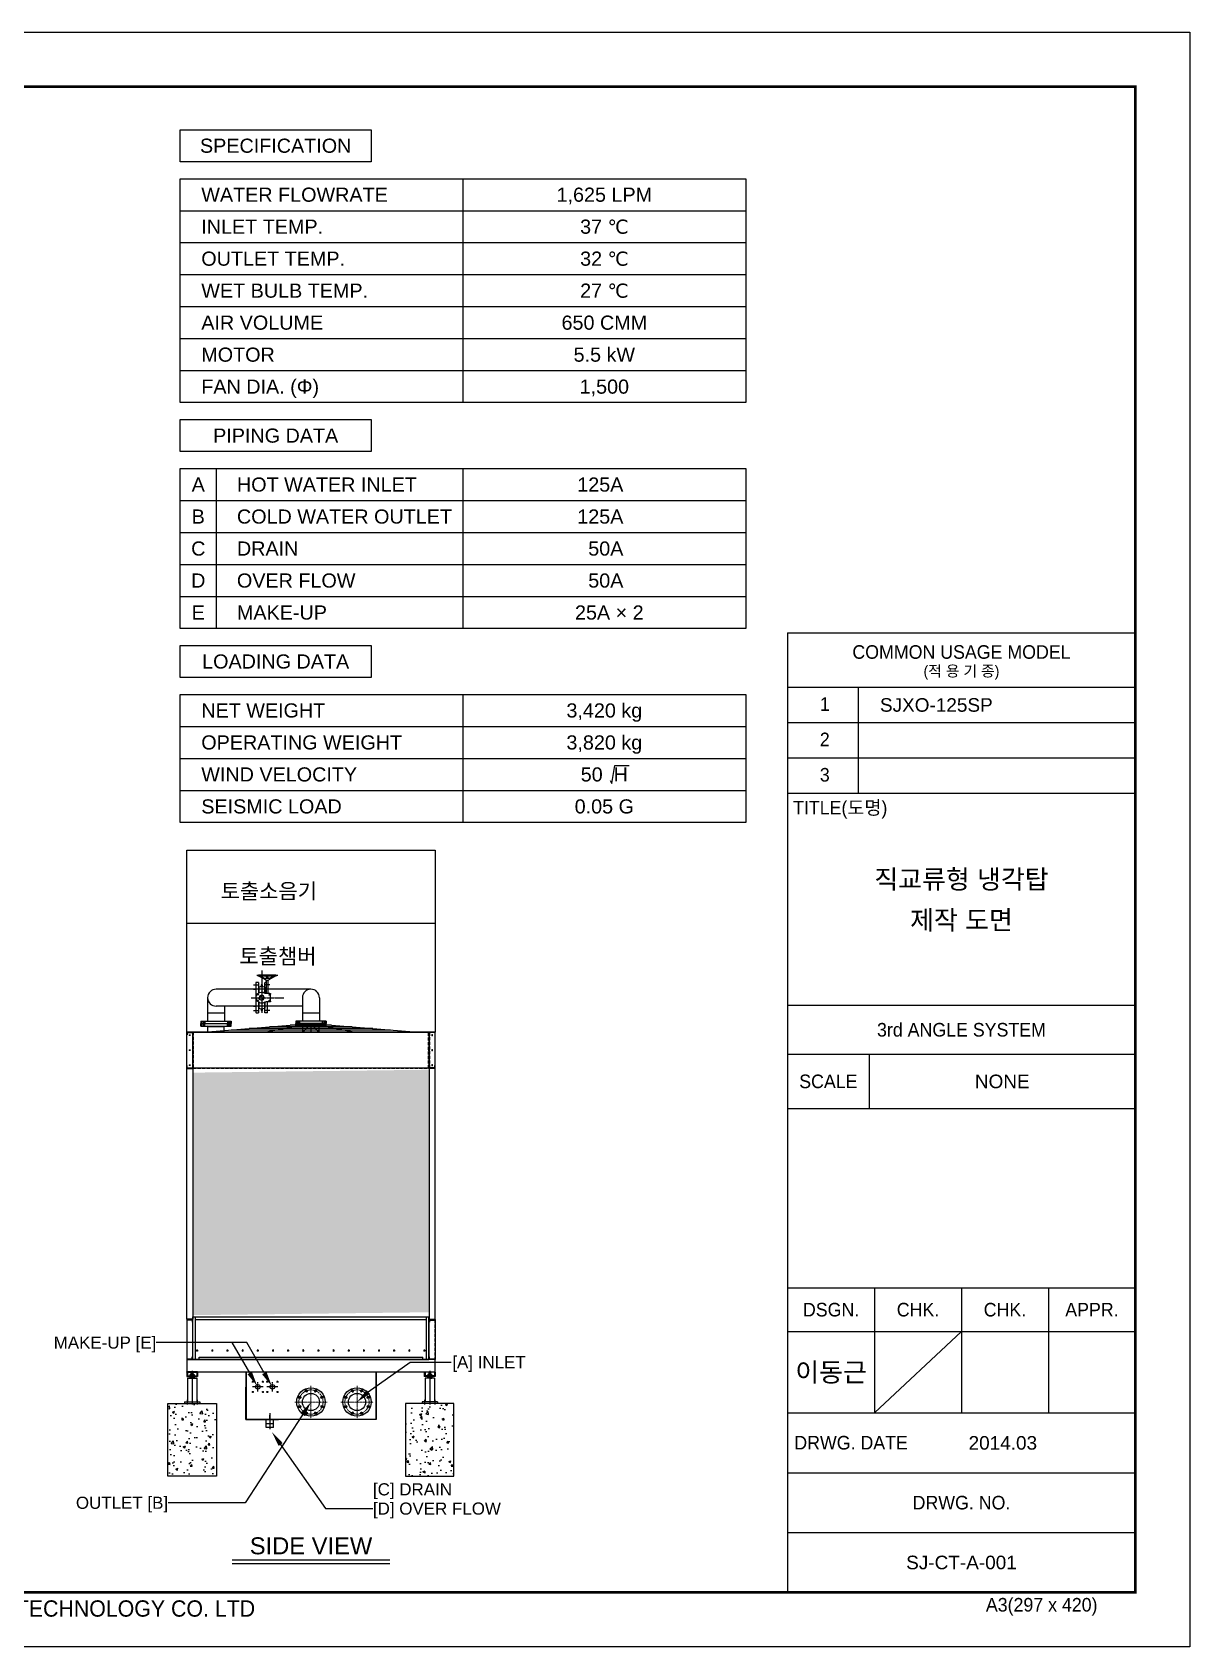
# Model space of a CAD drawing. Header units: millimetres. Extents: x 5461 to 24288, y 4498 to 17811.
# Drawn here: x 14740 to 24288, y 4498 to 17811 of the extents above; entities that cross this region are included whole.
import ezdxf
from ezdxf.enums import TextEntityAlignment as Align

# ---------------------------------------------------------------- set-up
doc = ezdxf.new("R2010")
doc.units = ezdxf.units.MM
for name, pattern in [('CENTER', [65, 60, -2, 1, -2]), ('DGN Style 4', [4.8, 2.4, -1.2, 0, -1.2]), ('HIDDEN', [9.525, 6.35, -3.175])]:
    doc.linetypes.add(name, pattern=pattern)
doc.layers.get('Defpoints').update_dxf_attribs({"color": 161})
for name, color, linetype in [('2.위생-급수', 5, 'Continuous'), ('CENTER', 1, 'CENTER'), ('냉각탑_box', 1, 'Continuous'), ('냉각탑_dim', 1, 'Continuous'), ('냉각탑_form', 1, 'Continuous'), ('냉각탑_text', 3, 'Continuous'), ('숨은선', 5, 'HIDDEN')]:
    doc.layers.add(name, color=color, linetype=linetype)
doc.layers.add('L(c)', color=1, linetype='DGN Style 4', lineweight=5)
doc.styles.get("Standard").update_dxf_attribs({"font": 'arial.ttf'})
doc.styles.add('돋움', font='Dotum.ttf', dxfattribs={"width": 0.8})
pattern_1 = [(50, (-32477.78, 833.33), (182.18467, -15.9391), [19.05, -209.55]), (355, (-32477.78, 833.33), (-35.2434, 191.05685), [15.24, -167.6406]), (100.45144, (-32462.6, 832), (146.94125, 175.11775), [16.19, -178.09024]), (46.1842, (-32477.78, 884.13), (271.079, -42.0423), [28.575, -314.325]), (96.63556, (-32455.2, 880.62), (237.4041, 247.4261), [24.285, -267.1356]), (351.18415, (-32477.78, 884.13), (237.4041, 247.4261), [22.86, -251.4597]), (21, (-32452.38, 871.43), (151.6144, -102.2652), [19.05, -209.55]), (326, (-32452.38, 871.43), (61.802, 184.188), [15.24, -167.64]), (71.45144, (-32439.74, 862.9), (213.4164, 81.92277), [16.19, -178.08994]), (37.5, (-32477.78, 833.33), (3.0886, 84.55504), [0, -165.608, 0, -170.18, 0, -168.275]), (7.5, (-32477.78, 833.33), (66.81966, 100.18057), [0, -97.028, 0, -161.798, 0, -64.135]), (327.5, (-32534.42, 833.33), (135.590595, -5.72874), [0, -63.5, 0, -198.12, 0, -262.89]), (317.5, (-32559.82, 833.33), (148.12918, 25.4265), [0, -82.55, 0, -131.572, 0, -186.69])]

# ---------------------------------------------------------------- blocks, each defined once
blk = doc.blocks.new('냉각탑form')
at = {"layer": 'Defpoints'}
blk.add_lwpolyline([(0, 297.07), (420.1, 297.07), (420.1, 0), (0, 0)], close=True, dxfattribs=at)
at = {"layer": '냉각탑_form'}
for p, q in [((346.08, 186.55), (346.08, 10)), ((346.08, 186.55), (410.1, 186.55)), ((346.08, 186.55), (410.1, 186.55)), ((346.08, 176.54), (410.1, 176.54)), ((359.09, 176.54), (359.09, 157.04)), ((346.08, 170.04), (410.1, 170.04)), ((346.08, 163.54), (410.1, 163.54)), ((346.08, 157.04), (410.1, 157.04)), ((346.08, 157.04), (410.1, 157.04)), ((346.08, 118.03), (410.1, 118.03)), ((346.08, 109.03), (410.1, 109.03)), ((361.09, 109.03), (361.09, 99.02)), ((346.08, 99.02), (410.1, 99.02)), ((346.08, 66.02), (410.1, 66.02)), ((362.09, 66.02), (362.09, 43.01)), ((378.09, 66.02), (378.09, 43.01)), ((394.1, 66.02), (394.1, 43.01)), ((346.08, 58.01), (410.1, 58.01)), ((378.09, 58.01), (362.09, 43.01)), ((346.08, 43.01), (410.1, 43.01)), ((346.08, 32.01), (410.1, 32.01)), ((346.08, 21.01), (410.1, 21.01))]:
    blk.add_line(p, q, dxfattribs=at)
at = {"layer": '냉각탑_form', "const_width": 0.5}
blk.add_lwpolyline([(10, 287.07), (10, 10), (410.1, 10), (410.1, 287.07)], close=True, dxfattribs=at)
at = {"layer": '냉각탑_form', "style": '돋움'}
for s, height, p in [('COMMON USAGE MODEL', 2.5006, (378.09, 183.04)), ('(적 용 기 종)', 2, (378.09, 179.54)), ('3rd ANGLE SYSTEM', 2.5006, (378.09, 113.53)), ('SCALE', 2.501, (353.59, 104.03)), ('DSGN.', 2.501, (354.09, 62.02)), ('CHK.', 2.501, (370.09, 62.02)), ('CHK.', 2.501, (386.09, 62.02)), ('APPR.', 2.501, (402.1, 62.02)), ('DRWG. NO.', 2.501, (378.09, 26.51))]:
    blk.add_text(s, height=height, dxfattribs=at).set_placement(p, align=Align.MIDDLE_CENTER)
for s, height, p in [('1', 2.5, (352.02, 172.2)), ('2', 2.5, (352.02, 165.7)), ('3', 2.5, (352.02, 159.2)), ('TITLE(도명)', 2.501, (347.09, 153.14)), ('DRWG. DATE', 2.501, (347.32, 36.29)), ('A3(297 x 420)', 2.5006, (382.58, 6.47)), ('SUNG JI AIR-CONDITIONING TECHNOLOGY CO. LTD', 3.0007, (149.5, 5.53))]:
    blk.add_text(s, height=height, dxfattribs=at).set_placement(p)
blk = doc.blocks.new('A$C259E073D')
for p, q in [((20, 268), (20, 271)), ((20, 271), (110, 271)), ((110, 268), (20, 268)), ((20, 268), (20, 231)), ((26, 268), (26, 236)), ((104, 268), (104, 236)), ((110, 268), (110, 271)), ((110, 268), (110, 231)), ((110, 231), (20, 231)), ((104, 236), (26, 236)), ((104, 218), (26, 218)), ((26, 218), (26, 23)), ((47, 246), (47, 236)), ((65, 236), (47, 236)), ((47, 228), (47, 218)), ((65, 218), (47, 218)), ((52, 249), (78, 249)), ((73, 236), (52, 236)), ((52, 231), (78, 231)), ((73, 218), (52, 218)), ((56, 246), (56, 236)), ((56, 228), (56, 218)), ((59, 249), (59, 263)), ((59, 249), (59, 263)), ((59, 263), (72, 263)), ((59, 218), (59, 231)), ((59, 231), (59, 218)), ((59, 218), (59, 231)), ((60, 263), (60, 249)), ((65, 236), (82, 236)), ((65, 236), (83, 236)), ((65, 218), (65, 23)), ((65, 218), (82, 218)), ((65, 218), (83, 218)), ((71, 263), (71, 249)), ((71, 218), (71, 231)), ((71, 231), (71, 218)), ((71, 218), (71, 231)), ((72, 249), (72, 263)), ((72, 249), (72, 263)), ((74, 246), (74, 236)), ((74, 228), (74, 218)), ((83, 246), (83, 236)), ((83, 228), (83, 218)), ((104, 218), (104, 23)), ((128, 23), (2, 23)), ((2, 23), (2, 9)), ((128, 9), (2, 9)), ((128, 23), (128, 9))]:
    blk.add_line(p, q)
for centre, radius, start, end in [((52, 245), 4.38, 17.2184, 162.7816), ((52, 227), 4.38, 17.2184, 162.7816), ((65, 234), 15, 90.4828, 127.3884), ((65, 216), 15, 90.4828, 127.3884), ((65, 234), 15, 52.6116, 89.5172), ((65, 216), 15, 52.6116, 89.5172), ((78, 245), 4.38, 17.2184, 162.7816), ((78, 227), 4.38, 17.2184, 162.7816)]:
    blk.add_arc(centre, radius, start, end)
at = {"layer": 'CENTER'}
for p, q in [((65, 279), (65, 0)), ((23, 39), (23, 0)), ((107, 39), (107, 0))]:
    blk.add_line(p, q, dxfattribs=at)
blk = doc.blocks.new('*U86')
blk.add_circle((0, 0), 4.5)
at = {"layer": 'CENTER'}
for p, q in [((7.5, 0), (-7.5, 0)), ((0, -7.5), (0, 7.5))]:
    blk.add_line(p, q, dxfattribs=at)
blk = doc.blocks.new('*U87')
at = {"color": 0, "linetype": 'ByBlock', "lineweight": -2}
for p in [(0, 0), (125, 0), (250, 0), (375, 0), (500, 0), (625, 0), (750, 0), (875, 0), (1000, 0), (1125, 0), (1250, 0), (1375, 0), (1500, 0), (1625, 0), (1750, 0), (1875, 0)]:
    blk.add_blockref('*U86', p, dxfattribs=at)
blk = doc.blocks.new('A$C17D5129A')
for p, q in [((0, 353), (1946, 353)), ((0, 0), (0, 353)), ((20, 0), (20, 353)), ((20, 330), (1926, 330)), ((1926, 0), (1926, 353)), ((1946, 0), (1946, 353)), ((50, 20), (1896, 20)), ((50, 0), (50, 20)), ((1896, 0), (1896, 20)), ((0, 0), (1946, 0))]:
    blk.add_line(p, q)
at = {"layer": '숨은선', "ltscale": 4}
for p, q in [((0, 353), (1946, 353)), ((0, 2), (1946, 2))]:
    blk.add_line(p, q, dxfattribs=at)
at = {"color": 7, "xscale": -1}
blk.add_blockref('*U87', (1910, 75), dxfattribs=at)
blk = doc.blocks.new('A$C2E575AFE')
at = {"color": 7}
for p, q in [((0, 0), (0, 2068)), ((0, 2068), (50, 2068)), ((50, 2068), (50, 0)), ((50, 0), (0, 0))]:
    blk.add_line(p, q, dxfattribs=at)
blk = doc.blocks.new('A$C09BE369D')
for p, q in [((0, 330), (0, 0)), ((0, 330), (50, 330)), ((46, 326), (0, 326)), ((2, 328), (2, 326)), ((48, 328), (2, 328)), ((46, 326), (46, 308)), ((46, 308), (50, 308)), ((48, 328), (48, 310)), ((48, 310), (50, 310)), ((50, 310), (50, 330)), ((50, 22), (50, 308)), ((46, 4), (0, 4)), ((2, 4), (2, 2)), ((2, 2), (48, 2)), ((46, 4), (46, 22)), ((46, 22), (50, 22)), ((48, 2), (48, 20)), ((48, 20), (50, 20)), ((50, 0), (50, 20)), ((0, 0), (50, 0))]:
    blk.add_line(p, q)
at = {"layer": '숨은선', "ltscale": 4}
blk.add_line((2, 326), (2, 4), dxfattribs=at)
blk = doc.blocks.new('A$C3D863C13')
for p, q in [((50, 298), (0, 298)), ((0, 278), (0, 298)), ((2, 278), (0, 278)), ((4, 276), (0, 276)), ((0, 22), (0, 276)), ((2, 296), (2, 278)), ((2, 296), (48, 296)), ((4, 294), (4, 276)), ((4, 294), (50, 294)), ((48, 296), (48, 294)), ((50, 298), (50, 0)), ((4, 22), (0, 22)), ((0, 0), (0, 20)), ((2, 20), (0, 20)), ((2, 2), (2, 20)), ((48, 2), (2, 2)), ((4, 4), (4, 22)), ((4, 4), (50, 4)), ((48, 4), (48, 2)), ((50, 0), (0, 0))]:
    blk.add_line(p, q)
for centre in [(25, 273), (25, 273), (25, 273), (25, 273), (25, 149), (25, 149), (25, 149), (25, 149), (25, 25), (25, 25), (25, 25), (25, 25)]:
    blk.add_circle(centre, 3)
at = {"layer": 'CENTER'}
for p, q in [((30, 273), (20, 273)), ((30, 273), (20, 273)), ((30, 273), (20, 273)), ((30, 273), (20, 273)), ((25, 268), (25, 278)), ((25, 278), (25, 268)), ((25, 278), (25, 268)), ((25, 278), (25, 268)), ((30, 149), (20, 149)), ((30, 149), (20, 149)), ((30, 149), (20, 149)), ((30, 149), (20, 149)), ((25, 144), (25, 154)), ((25, 154), (25, 144)), ((25, 154), (25, 144)), ((25, 154), (25, 144)), ((30, 25), (20, 25)), ((30, 25), (20, 25)), ((30, 25), (20, 25)), ((30, 25), (20, 25)), ((25, 20), (25, 30)), ((25, 30), (25, 20)), ((25, 30), (25, 20)), ((25, 30), (25, 20))]:
    blk.add_line(p, q, dxfattribs=at)
at = {"layer": '숨은선', "ltscale": 4}
blk.add_line((48, 294), (48, 4), dxfattribs=at)
blk = doc.blocks.new('A$C68B2008B')
at = {"color": 7}
for p, q in [((5, 298), (1951, 298)), ((5, 0), (5, 298)), ((1951, 298), (1951, 0)), ((1951, 0), (5, 0))]:
    blk.add_line(p, q, dxfattribs=at)
at = {"layer": 'CENTER'}
for p, q in [((0, 273), (10, 273)), ((1946, 273), (1956, 273)), ((0, 149), (10, 149)), ((1946, 149), (1956, 149)), ((0, 25), (10, 25)), ((1946, 25), (1956, 25))]:
    blk.add_line(p, q, dxfattribs=at)
at = {"layer": '숨은선', "ltscale": 4}
for p, q in [((1951, 296), (5, 296)), ((7, 298), (7, 0)), ((1949, 0), (1949, 298)), ((5, 2), (1951, 2))]:
    blk.add_line(p, q, dxfattribs=at)
blk = doc.blocks.new('A$C036B6841')
at = {"color": 3}
for p, q in [((0, 0), (650, 53)), ((1153, 11), (147, 11)), ((1040, 21), (260, 21)), ((650, 53), (379, 0)), ((910, 32), (390, 32)), ((780, 42), (520, 42)), ((650, 53), (601, 0)), ((650, 53), (1300, 0)), ((650, 53), (699, 0)), ((650, 53), (921, 0))]:
    blk.add_line(p, q, dxfattribs=at)
at = {"layer": 'Defpoints'}
blk.add_line((650, 53), (650, 0), dxfattribs=at)
blk = doc.blocks.new('BG-125P')
for p, q in [((-117, 187), (25, 187)), ((-117, 177), (25, 177)), ((-112, 177), (-58, 148)), ((-99, 177), (-60, 156)), ((-99, 177), (-63, 158)), ((-56, 158), (-49, 177)), ((-56, 158), (-36, 158)), ((-56, 142), (-56, 145)), ((-56, 142), (-36, 142)), ((-54, 163), (-38, 163)), ((-53, 35), (-53, 142)), ((-36, 158), (-43, 177)), ((-39, 35), (-39, 142)), ((-36, 142), (-36, 145)), ((20, 177), (-34, 148)), ((7, 177), (-32, 156)), ((-73, -30), (-73, 30)), ((-68, 35), (-36, 35)), ((-67, 70), (-47, 70)), ((-39, 125), (-28, 125)), ((-27, 38), (-27, 125)), ((-27, 86), (-27, 38)), ((-24, 90), (-24, 40)), ((-5, 107), (-5, 93)), ((5, 107), (5, 93)), ((24, 90), (24, 40)), ((27, 125), (27, 38)), ((27, 125), (47, 125)), ((27, 86), (27, 38)), ((47, 125), (47, -123)), ((67, 70), (47, 70)), ((-68, -35), (-34, -35)), ((-67, -70), (-47, -70)), ((-47, -123), (-47, -35)), ((-45, -125), (-27, -125)), ((-27, -125), (-27, -37)), ((-27, -37), (-27, -86)), ((-24, -38), (-24, -90)), ((-5, -93), (-5, -107)), ((5, -93), (5, -107)), ((16, -16), (18, -21)), ((18, -13), (22, -17)), ((20, -10), (24, -13)), ((22, -6), (27, -9)), ((24, -38), (24, -90)), ((27, -36), (27, -125)), ((27, -36), (27, -86)), ((45, -125), (27, -125)), ((67, -70), (47, -70))]:
    blk.add_line(p, q)
for points in [[(-66, 27), (-68, 24), (-66, 20), (-62, 20), (-60, 24), (-62, 27)], [(28, 28), (26, 25), (28, 21), (32, 21), (34, 25), (32, 28)], [(-66, -21), (-68, -25), (-66, -28), (-62, -28), (-60, -25), (-62, -21)], [(28, -20), (26, -24), (28, -27), (32, -27), (34, -24), (32, -20)]]:
    blk.add_lwpolyline(points, close=True)
for centre, radius in [((0, 0), 20), ((9, 12), 4.12), ((-10, -11), 4.32)]:
    blk.add_circle(centre, radius)
for centre, radius, start, end in [((-117, 182), 5, 90, 270), ((-59, 159), 3, 241.927, 340.0741), ((-59, 145), 3, 0, 61.927), ((-33, 159), 3, 199.9259, 298.073), ((-33, 145), 3, 118.073, 180), ((25, 182), 5, 270, 90), ((-68, 30), 5, 90, 180), ((-36, 50), 15, 270, 306.255), ((-24, 84), 3.81, 96.09, 153.3797), ((0, 1), 46, 236.4031, 126.255), ((0, 0), 93.5, 75.1266, 104.8734), ((0, 0), 108, 87.3341, 92.6659), ((24, 84), 3.81, 26.6203, 83.91), ((-68, -30), 5, 180, 270), ((-45, -123), 2, 180, 270), ((-34, -50), 15, 56.4031, 90), ((-24, -84), 3.81, 206.6203, 263.91), ((0, 0), 93.5, 255.1266, 284.8734), ((0, 0), 108, 267.3341, 272.6659), ((24, -84), 3.81, 276.09, 333.3797), ((45, -123), 2, 270, 0)]:
    blk.add_arc(centre, radius, start, end)
at = {"layer": 'CENTER'}
for p, q in [((-133, 182), (40, 182)), ((0, 225), (0, -86)), ((0, 212), (0, -124)), ((0, 208), (0, -126)), ((87, 0), (-182, 0)), ((-67, 105), (-27, 105)), ((67, 105), (27, 105)), ((-67, -105), (-27, -105)), ((67, -105), (27, -105))]:
    blk.add_line(p, q, dxfattribs=at)
blk = doc.blocks.new('A$C8d7dbd96')
blk.add_blockref('BG-125P', (182.49, 126.33))

msp = doc.modelspace()

# ---------------------------------------------------------------- hatches: boundary and pattern name
h = msp.add_hatch()
h.set_pattern_fill('BOX', color=1, scale=3)
h.set_pattern_definition([(90, (-391414.74, -131622.706), (-76.2, 5e-15), []), (90, (-391395.69, -131622.706), (-76.2, 5e-15), []), (0, (-391414.74, -131622.706), (0, 76.2), [-19.05, 19.05]), (0, (-391414.74, -131603.656), (0, 76.2), [-19.05, 19.05]), (0, (-391414.74, -131584.606), (0, 76.2), [19.05, -19.05]), (0, (-391414.74, -131565.556), (0, 76.2), [19.05, -19.05]), (90, (-391376.64, -131622.706), (-76.2, 5e-15), [19.05, -19.05]), (90, (-391357.59, -131622.706), (-76.2, 5e-15), [19.05, -19.05])])
h.paths.add_polyline_path([(18013.68, 7255.96), (16063.68, 7231.91), (16063.68, 9231.91), (18013.68, 9255.96)])
h = msp.add_hatch()
h.set_pattern_fill('AR-CONC', color=8)
h.set_pattern_definition(pattern_1)
h.paths.add_polyline_path([(16258.68, 6503.91), (15858.68, 6503.91), (15858.68, 5903.91), (16258.68, 5903.91)])
h = msp.add_hatch()
h.set_pattern_fill('AR-CONC', color=8)
h.set_pattern_definition(pattern_1)
h.paths.add_polyline_path([(17818.68, 5903.91), (18218.68, 5903.91), (18218.68, 6503.91), (17818.68, 6503.91)])

# ---------------------------------------------------------------- linework, layer by layer
at = {"color": 7}
for p, q in [((16726.66, 9920.03), (16256.3, 9920.03)), ((17038.68, 9920.03), (16473.98, 9920.03)), ((16186.4, 9850.13), (16186.4, 9655.91)), ((16326.2, 9723.13), (16186.4, 9723.13)), ((16726.66, 9780.23), (16256.3, 9780.23)), ((16326.2, 9780.23), (16326.2, 9655.91)), ((16968.78, 9780.23), (16473.98, 9780.23)), ((16968.78, 9850.13), (16968.78, 9655.91)), ((17108.58, 9723.13), (16968.78, 9723.13)), ((17108.58, 9850.13), (17108.58, 9655.91)), ((16063.68, 9265.91), (16063.68, 9115.91)), ((16500.48, 6765.91), (16500.48, 6374.31)), ((16503.68, 6765.91), (16503.68, 6371.11)), ((17573.68, 6765.91), (17573.68, 6371.11)), ((17576.88, 6765.91), (17576.88, 6371.11)), ((16500.48, 6537.91), (16500.48, 6637.91)), ((16500.48, 6371.11), (16500.48, 6537.91)), ((16500.48, 6374.31), (17576.88, 6374.31)), ((16500.48, 6371.11), (16503.68, 6371.11)), ((17576.88, 6371.11), (16500.48, 6371.11)), ((16500.48, 6371.11), (16725.48, 6371.11)), ((16670.23, 6305.66), (16670.23, 6371.11)), ((16730.73, 6305.66), (16730.73, 6367.91))]:
    msp.add_line(p, q, dxfattribs=at)
at = {"ltscale": 0.5}
for p, q in [((16131.3, 9655.91), (16381.3, 9655.91)), ((16131.3, 9655.91), (16131.3, 9635.91)), ((16131.3, 9635.91), (16381.3, 9635.91)), ((16131.3, 9615.91), (16131.3, 9635.91)), ((16131.3, 9635.91), (16381.3, 9635.91)), ((16131.3, 9615.91), (16381.3, 9615.91)), ((16139.8, 9655.91), (16139.8, 9635.91)), ((16139.8, 9615.91), (16139.8, 9635.91)), ((16162.8, 9655.91), (16162.8, 9635.91)), ((16162.8, 9615.91), (16162.8, 9635.91)), ((16189.21, 9612.91), (16183.06, 9615.91)), ((16189.21, 9612.91), (16323.39, 9612.91)), ((16189.21, 9560.2), (16189.21, 9612.91)), ((16323.39, 9612.91), (16329.54, 9615.91)), ((16323.39, 9560.2), (16323.39, 9612.91)), ((16349.8, 9655.91), (16349.8, 9635.91)), ((16349.8, 9615.91), (16349.8, 9635.91)), ((16372.8, 9655.91), (16372.8, 9635.91)), ((16372.8, 9615.91), (16372.8, 9635.91)), ((16381.3, 9655.91), (16381.3, 9635.91)), ((16381.3, 9615.91), (16381.3, 9635.91)), ((16913.68, 9655.91), (16913.68, 9635.91)), ((17163.68, 9655.91), (16913.68, 9655.91)), ((16913.68, 9655.91), (16913.68, 9635.91)), ((16913.68, 9615.91), (16913.68, 9635.91)), ((17163.68, 9635.91), (16913.68, 9635.91)), ((16913.68, 9615.91), (16913.68, 9635.91)), ((17163.68, 9635.91), (16913.68, 9635.91)), ((17163.68, 9615.91), (16913.68, 9615.91)), ((16922.18, 9655.91), (16922.18, 9635.91)), ((16922.18, 9655.91), (16922.18, 9635.91)), ((16922.18, 9615.91), (16922.18, 9635.91)), ((16922.18, 9615.91), (16922.18, 9635.91)), ((16945.18, 9655.91), (16945.18, 9635.91)), ((16945.18, 9655.91), (16945.18, 9635.91)), ((16945.18, 9615.91), (16945.18, 9635.91)), ((16945.18, 9615.91), (16945.18, 9635.91)), ((16971.59, 9612.91), (16965.44, 9615.91)), ((16971.59, 9612.91), (16965.44, 9615.91)), ((16971.59, 9612.91), (16965.44, 9615.91)), ((16971.59, 9612.91), (16965.44, 9615.91)), ((16971.59, 9612.91), (17105.77, 9612.91)), ((16971.59, 9612.91), (17105.77, 9612.91)), ((16971.59, 9560.2), (16971.59, 9612.91)), ((17105.77, 9612.91), (16971.59, 9612.91)), ((17105.77, 9612.91), (16971.59, 9612.91)), ((17105.77, 9612.91), (17111.92, 9615.91)), ((17105.77, 9612.91), (17111.92, 9615.91)), ((17105.77, 9612.91), (17111.92, 9615.91)), ((17105.77, 9612.91), (17111.92, 9615.91)), ((17105.77, 9560.2), (17105.77, 9612.91)), ((17132.18, 9655.91), (17132.18, 9635.91)), ((17132.18, 9655.91), (17132.18, 9635.91)), ((17132.18, 9615.91), (17132.18, 9635.91)), ((17132.18, 9615.91), (17132.18, 9635.91)), ((17155.18, 9655.91), (17155.18, 9635.91)), ((17155.18, 9615.91), (17155.18, 9635.91)), ((17163.68, 9655.91), (17163.68, 9635.91)), ((17163.68, 9615.91), (17163.68, 9635.91))]:
    msp.add_line(p, q, dxfattribs=at)
at = {"color": 1, "linetype": 'CENTER', "ltscale": 100}
for p, q in [((16151.3, 9655.91), (16151.3, 9635.91)), ((16151.3, 9615.91), (16151.3, 9635.91)), ((16361.3, 9655.91), (16361.3, 9635.91)), ((16361.3, 9615.91), (16361.3, 9635.91)), ((16933.68, 9655.91), (16933.68, 9635.91)), ((16933.68, 9655.91), (16933.68, 9635.91)), ((16933.68, 9615.91), (16933.68, 9635.91)), ((16933.68, 9615.91), (16933.68, 9635.91)), ((17143.68, 9655.91), (17143.68, 9635.91)), ((17143.68, 9655.91), (17143.68, 9635.91)), ((17143.68, 9615.91), (17143.68, 9635.91)), ((17143.68, 9615.91), (17143.68, 9635.91))]:
    msp.add_line(p, q, dxfattribs=at)
for p, q in [((16630.48, 6371.11), (16630.48, 6367.91)), ((16770.48, 6371.11), (16630.48, 6371.11)), ((16770.48, 6367.91), (16630.48, 6367.91)), ((16730.73, 6336.58), (16670.23, 6336.58)), ((16730.73, 6305.66), (16670.23, 6305.66)), ((16770.48, 6367.91), (16770.48, 6371.11))]:
    msp.add_line(p, q)
at = {"color": 1}
for p, q in [((16388.06, 5215.11), (17688.06, 5215.11)), ((16388.06, 5185.11), (17688.06, 5185.11))]:
    msp.add_line(p, q, dxfattribs=at)
at = {"color": 4}
msp.add_lwpolyline([(16013.68, 6865.91), (16013.68, 6765.91), (18063.68, 6765.91), (18063.68, 6865.91)], close=True, dxfattribs=at)
at = {"color": 8}
for points in [[(16258.68, 5903.91), (15858.68, 5903.91), (15858.68, 6503.91), (16258.68, 6503.91)], [(17818.68, 5903.91), (18218.68, 5903.91), (18218.68, 6503.91), (17818.68, 6503.91)]]:
    msp.add_lwpolyline(points, close=True, dxfattribs=at)
for centre, radius in [((16558.48, 6683.11), 4.5), ((16600.48, 6641.11), 19), ((16642.48, 6683.11), 4.5), ((16678.48, 6683.11), 4.5), ((16720.48, 6641.11), 19), ((16762.48, 6683.11), 4.5), ((16558.48, 6599.11), 4.5), ((16642.48, 6599.11), 4.5), ((16678.48, 6599.11), 4.5), ((16762.48, 6599.11), 4.5), ((17038.68, 6515.61), 117.5), ((16946.29, 6553.88), 9.5), ((17038.68, 6515.61), 70.6), ((17000.41, 6608), 9.5), ((17076.95, 6608), 9.5), ((17131.07, 6553.88), 9.5), ((17418.68, 6515.61), 117.5), ((17326.29, 6553.88), 9.5), ((17418.68, 6515.61), 70.6), ((17380.41, 6608), 9.5), ((17456.95, 6608), 9.5), ((17511.07, 6553.88), 9.5), ((16946.29, 6477.34), 9.5), ((17000.41, 6423.22), 9.5), ((17076.95, 6423.22), 9.5), ((17131.07, 6477.34), 9.5), ((17326.29, 6477.34), 9.5), ((17380.41, 6423.22), 9.5), ((17456.95, 6423.22), 9.5), ((17511.07, 6477.34), 9.5)]:
    msp.add_circle(centre, radius)
at = {"color": 7}
for centre, start, end in [((16256.3, 9850.13), 90, 270), ((17038.68, 9850.13), 0, 180)]:
    msp.add_arc(centre, 69.9, start, end, dxfattribs=at)
at = {"layer": '2.위생-급수', "color": 4}
msp.add_line((16013.68, 10465.91), (18063.68, 10465.91), dxfattribs=at)
msp.add_lwpolyline([(18063.68, 9565.91), (16013.68, 9565.91), (16013.68, 11065.91), (18063.68, 11065.91)], close=True, dxfattribs=at)
at = {"layer": 'CENTER'}
for p, q in [((16550.98, 6683.11), (16565.98, 6683.11)), ((16558.48, 6675.61), (16558.48, 6690.61)), ((16600.48, 6602.71), (16600.48, 6679.51)), ((16634.98, 6683.11), (16649.98, 6683.11)), ((16642.48, 6675.61), (16642.48, 6690.61)), ((16670.98, 6683.11), (16685.98, 6683.11)), ((16678.48, 6675.61), (16678.48, 6690.61)), ((16720.48, 6602.71), (16720.48, 6679.51)), ((16754.98, 6683.11), (16769.98, 6683.11)), ((16762.48, 6675.61), (16762.48, 6690.61)), ((16550.98, 6599.11), (16565.98, 6599.11)), ((16644.98, 6641.11), (16555.98, 6641.11)), ((16558.48, 6606.61), (16558.48, 6591.61)), ((16634.98, 6599.11), (16649.98, 6599.11)), ((16642.48, 6606.61), (16642.48, 6591.61)), ((16670.98, 6599.11), (16685.98, 6599.11)), ((16764.98, 6641.11), (16675.98, 6641.11)), ((16678.48, 6606.61), (16678.48, 6591.61)), ((16754.98, 6599.11), (16769.98, 6599.11)), ((16762.48, 6606.61), (16762.48, 6591.61)), ((16700.48, 6423.92), (16700.48, 6291.1)), ((16700.48, 6371.11), (16700.48, 6407.73)), ((16700.48, 6398.53), (16700.48, 6324.32))]:
    msp.add_line(p, q, dxfattribs=at)
at = {"layer": 'L(c)'}
for p, q in [((16958.76, 6548.71), (16933.82, 6559.05)), ((17005.58, 6595.53), (16995.24, 6620.47)), ((17038.68, 6648.11), (17038.68, 6383.11)), ((17071.78, 6595.53), (17082.11, 6620.47)), ((17118.59, 6548.71), (17143.54, 6559.05)), ((17338.76, 6548.71), (17313.82, 6559.05)), ((17385.58, 6595.53), (17375.24, 6620.47)), ((17418.68, 6648.11), (17418.68, 6383.11)), ((17451.78, 6595.53), (17462.11, 6620.47)), ((17498.59, 6548.71), (17523.54, 6559.05)), ((16906.18, 6515.61), (17171.18, 6515.61)), ((16958.76, 6482.51), (16933.82, 6472.18)), ((17005.58, 6435.7), (16995.24, 6410.75)), ((17071.78, 6435.7), (17082.11, 6410.75)), ((17118.59, 6482.51), (17143.54, 6472.18)), ((17286.18, 6515.61), (17551.18, 6515.61)), ((17338.76, 6482.51), (17313.82, 6472.18)), ((17385.58, 6435.7), (17375.24, 6410.75)), ((17451.78, 6435.7), (17462.11, 6410.75)), ((17498.59, 6482.51), (17523.54, 6472.18))]:
    msp.add_line(p, q, dxfattribs=at)
for centre in [(17038.68, 6515.61), (17418.68, 6515.61)]:
    msp.add_circle(centre, 100, dxfattribs=at)
at = {"layer": '냉각탑_box'}
for p, q in [((18292.2, 16604.01), (18292.2, 14757.3)), ((15959.19, 16340.2), (20625.21, 16340.2)), ((15959.19, 16076.38), (20625.21, 16076.38)), ((15959.19, 15812.56), (20625.21, 15812.56)), ((15959.19, 15548.75), (20625.21, 15548.75)), ((15959.19, 15284.93), (20625.21, 15284.93)), ((15959.19, 15021.12), (20625.21, 15021.12)), ((16256.26, 14213.57), (16256.26, 12894.5)), ((18292.2, 14213.57), (18292.2, 12894.5)), ((15959.19, 13949.76), (20625.21, 13949.76)), ((15959.19, 13685.94), (20625.21, 13685.94)), ((15959.19, 13422.13), (20625.21, 13422.13)), ((15959.19, 13158.31), (20625.21, 13158.31)), ((18292.2, 12350.77), (18292.2, 11295.51)), ((15959.19, 12086.95), (20625.21, 12086.95)), ((15959.19, 11823.14), (20625.21, 11823.14)), ((15959.19, 11559.32), (20625.21, 11559.32))]:
    msp.add_line(p, q, dxfattribs=at)
for points in [[(15959.19, 17007.78), (17536.21, 17007.78), (17536.21, 16743.97), (15959.19, 16743.97)], [(15959.19, 16604.01), (20625.21, 16604.01), (20625.21, 14757.3), (15959.19, 14757.3)], [(15959.19, 14617.35), (17536.21, 14617.35), (17536.21, 14353.53), (15959.19, 14353.53)], [(15959.19, 14213.57), (20625.21, 14213.57), (20625.21, 12894.5), (15959.19, 12894.5)], [(15959.19, 12754.54), (17536.21, 12754.54), (17536.21, 12490.73), (15959.19, 12490.73)], [(15959.19, 12350.77), (20625.21, 12350.77), (20625.21, 11295.51), (15959.19, 11295.51)]]:
    msp.add_lwpolyline(points, close=True, dxfattribs=at)
at = {"layer": '냉각탑_dim', "linetype": 'ByBlock', "lineweight": -2}
for p, q in [((16508.59, 7005.97), (15762.76, 7005.97)), ((16653.36, 6755.22), (16508.59, 7005.97)), ((17511.89, 6598.9), (17856.36, 6844.46)), ((17856.36, 6844.46), (18194.74, 6844.46)), ((16970.26, 6411), (16495.38, 5684.98)), ((16788.76, 6165.27), (17159.27, 5636.98)), ((16495.38, 5684.98), (15860.57, 5684.98)), ((17159.27, 5636.98), (17550.09, 5636.98))]:
    msp.add_line(p, q, dxfattribs=at)
msp.add_lwpolyline([(16533.36, 6755.22), (16388.59, 7005.97)], dxfattribs=at)
at = {"layer": '냉각탑_dim'}
for points in [[(16515.32, 6744.8), (16595.86, 6646.97), (16551.4, 6765.64)], [(16635.32, 6744.8), (16715.86, 6646.97), (16671.4, 6765.64)], [(17525.77, 6583.37), (17418.68, 6515.61), (17498, 6614.44)], [(16952.82, 6422.4), (17038.68, 6515.61), (16987.69, 6399.6)], [(16771.7, 6153.31), (16716.98, 6267.61), (16805.81, 6177.23)]]:
    msp.add_solid(points, dxfattribs=at)
at = {"layer": '냉각탑_text'}
msp.add_lwpolyline([(19506.1, 11639.81), (19520.26, 11616.73), (19546.34, 11765.73), (19662.97, 11765.73)], dxfattribs=at)

# ---------------------------------------------------------------- block references
at = {"xscale": -1}
for name, p in [('A$C8d7dbd96', (16814.71, 9723.8)), ('A$C259E073D', (16123.68, 6494.61))]:
    msp.add_blockref(name, p, dxfattribs=at)
at = {"xscale": 1.307692307692307, "yscale": 1.307692307692307, "zscale": 1.307692307692307}
msp.add_blockref('A$C036B6841', (16188.15, 9567.91), dxfattribs=at)
at = {"color": 7}
for name, p in [('A$C3D863C13', (16013.68, 9267.91)), ('A$C2E575AFE', (16013.68, 7197.91)), ('A$C09BE369D', (16013.68, 6865.91)), ('A$C17D5129A', (16065.68, 6865.91))]:
    msp.add_blockref(name, p, dxfattribs=at)
for name, p in [('A$C68B2008B', (16060.68, 9267.91)), ('A$C259E073D', (17953.68, 6494.61))]:
    msp.add_blockref(name, p)
at = {"color": 7, "xscale": -1}
for name, p in [('A$C3D863C13', (18063.68, 9267.91)), ('A$C2E575AFE', (18063.68, 7197.91)), ('A$C09BE369D', (18063.68, 6865.91))]:
    msp.add_blockref(name, p, dxfattribs=at)
at = {"layer": '냉각탑_form', "xscale": 44.81496336462379, "yscale": 44.81496336462379, "zscale": 44.81496336462379}
msp.add_blockref('냉각탑form', (5460.79, 4497.92), dxfattribs=at)

# ---------------------------------------------------------------- texts
at = {"layer": '냉각탑_text'}
for s, height, p in [('SPECIFICATION', 116.6316, (16747.7, 16875.88)), ('1,625 LPM', 116.632, (19458.71, 16472.1)), ('37 ℃', 116.632, (19458.71, 16208.29)), ('32 ℃', 116.632, (19458.71, 15944.47)), ('27 ℃', 116.632, (19458.71, 15680.66)), ('650 CMM', 116.632, (19458.71, 15416.84)), ('5.5 kW', 116.632, (19458.71, 15153.03)), ('1,500', 116.632, (19458.71, 14889.21)), ('PIPING DATA', 116.6316, (16747.7, 14485.44)), ('A', 116.63, (16109.24, 14081.67)), ('B', 116.63, (16109.24, 13817.85)), ('C', 116.63, (16109.24, 13554.04)), ('D', 116.63, (16109.24, 13290.22)), ('E', 116.63, (16109.24, 13026.41)), ('LOADING DATA', 116.6316, (16747.7, 12622.63)), ('3,420 kg', 116.632, (19458.71, 12218.86)), ('3,820 kg', 116.632, (19458.71, 11955.05)), ('50  H', 116.632, (19458.71, 11691.23)), ('0.05 G', 116.632, (19458.71, 11427.42)), ('직교류형 냉각탑', 156.753, (22404.99, 10826.69)), ('제작 도면', 156.753, (22404.99, 10490.58)), ('NONE', 111.966, (22741.18, 9159.82)), ('이동근', 156.753, (21329.17, 6761.63)), ('SIDE VIEW', 140, (17039.41, 5329.98)), ('SJ-CT-A-001', 111.9663, (22404.99, 5192.73))]:
    msp.add_text(s, height=height, dxfattribs=at).set_placement(p, align=Align.MIDDLE_CENTER)
for s, height, p in [('WATER FLOWRATE', 116.6316, (16134.13, 16472.1)), ('INLET TEMP.', 116.6316, (16134.13, 16208.29)), ('OUTLET TEMP.', 116.6316, (16134.13, 15944.47)), ('WET BULB TEMP.', 116.6316, (16134.13, 15680.66)), ('AIR VOLUME', 116.632, (16134.13, 15416.84)), ('MOTOR', 116.632, (16134.13, 15153.03)), ('FAN DIA. (Φ)', 116.6316, (16134.13, 14889.21)), ('HOT WATER INLET', 116.6316, (16428.18, 14081.67)), ('COLD WATER OUTLET', 116.6316, (16428.18, 13817.85)), ('DRAIN', 116.632, (16428.18, 13554.04)), ('OVER FLOW', 116.632, (16428.18, 13290.22)), ('MAKE-UP', 116.632, (16428.18, 13026.41)), ('NET WEIGHT', 116.632, (16134.13, 12218.86)), ('SJXO-125SP', 111.966, (21732.44, 12264.02)), ('OPERATING WEIGHT', 116.6316, (16134.13, 11955.05)), ('WIND VELOCITY', 116.6316, (16134.13, 11691.23)), ('SEISMIC LOAD', 116.6316, (16134.13, 11427.42)), ('[A] INLET', 100, (18204.74, 6844.46)), ('2014.03', 111.966, (22463.44, 6178.9)), ('[C] DRAIN', 100, (17550.09, 5795.71)), ('[D] OVER FLOW', 100, (17550.09, 5636.98))]:
    msp.add_text(s, height=height, dxfattribs=at).set_placement(p, align=Align.MIDDLE_LEFT)
for s, height, p in [('125A', 116.632, (19615.93, 14081.67)), ('125A', 116.632, (19615.93, 13817.85)), ('50A', 116.632, (19615.93, 13554.04)), ('50A', 116.632, (19615.93, 13290.22)), ('25A × 2', 116.632, (19782.96, 13026.41)), ('MAKE-UP [E]', 100, (15762.76, 7005.97)), ('OUTLET [B]', 100, (15860.57, 5684.98))]:
    msp.add_text(s, height=height, dxfattribs=at).set_placement(p, align=Align.MIDDLE_RIGHT)
at = {"layer": '냉각탑_text', "style": '돋움'}
for s, p in [('토출소음기', (17088.48, 10729.07)), ('토출챔버', (17084.43, 10191.98))]:
    msp.add_text(s, height=126.692, dxfattribs=at).set_placement(p, align=Align.MIDDLE_RIGHT)

doc.saveas('drawing.dxf')
